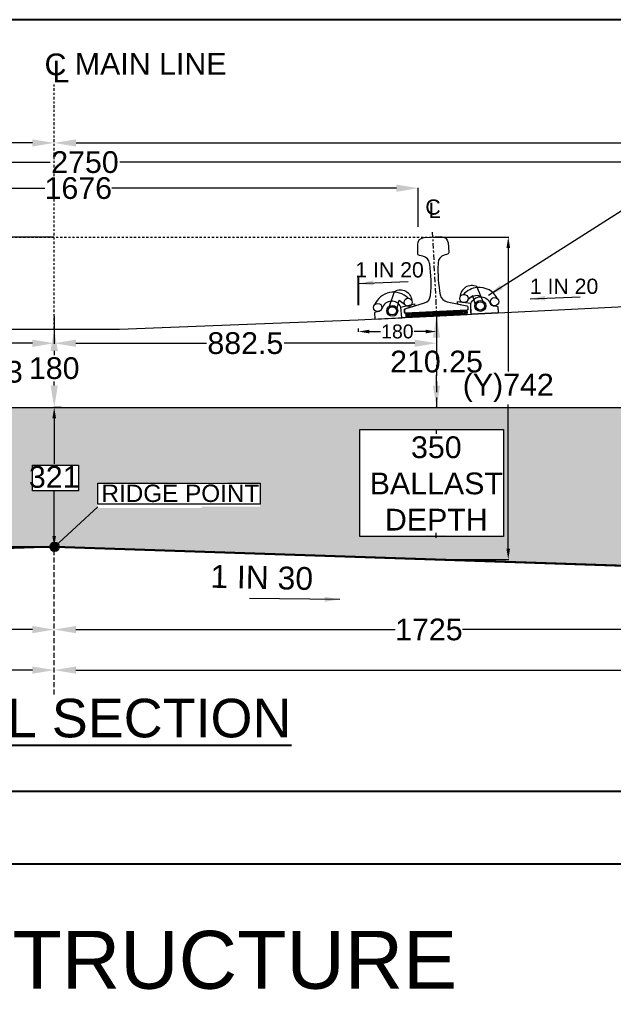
# Model space of a CAD drawing. Header units: metres. Extents: x 0 to 841, y 0 to 594.
# Drawn here: x 749.6 to 780.4, y 357.4 to 407.7 of the extents above; entities that cross this region are included whole.
import ezdxf

# ---------------------------------------------------------------- set-up
doc = ezdxf.new("R2010")
doc.units = ezdxf.units.M
doc.header["$MEASUREMENT"] = 0
for name, pattern in [('CENTER', [2, 1.25, -0.25, 0.25, -0.25]), ('DASHED', [0.75, 0.5, -0.25]), ('DASHED2', [0.375, 0.25, -0.125])]:
    doc.linetypes.add(name, pattern=pattern)
for name, color, linetype, lineweight in [('AA_CON_0.30', 7, 'Continuous', 30), ('AA_TXT_0.20', 7, 'Continuous', 20), ('DIM', 7, 'Continuous', 5), ('DRAWING', 7, 'Continuous', 13), ('HATCH', 254, 'Continuous', 5)]:
    doc.layers.add(name, color=color, linetype=linetype, lineweight=lineweight)
doc.layers.add('LEGEND', color=7, linetype='Continuous')
doc.styles.get("Standard").update_dxf_attribs({"font": 'arial.ttf'})
doc.styles.add('Style-Arial', font='arial.ttf')
doc.dimstyles.new('1-100', dxfattribs={"dimtxt": 25, "dimasz": 25, "dimexe": 1, "dimexo": 1, "dimgap": 0.09, "dimtad": 0, "dimtih": 1, "dimtoh": 1, "dimdec": 0, "dimzin": 0, "dimdsep": 46, "dimtxsty": 'Standard', "dimcen": 0.09, "dimclrd": 256, "dimclre": 256, "dimclrt": 256, "dimadec": 0, "dimazin": 0, "dimtfac": 1, "dimtdec": 0, "dimtofl": 0, "dimtmove": 0, "dimatfit": 3, "dimfxl": 1, "dimtolj": 1, "dimtzin": 0, "dimlwd": 9, "dimlwe": 9, "dimarcsym": 0})

# ---------------------------------------------------------------- blocks, each defined once
blk = doc.blocks.new('*T57')
at = {"color": 0, "linetype": 'ByBlock', "lineweight": -2, "transparency": 16777216}
for p, q in [((0, 0), (138.7093478997689, 0)), ((0, 0), (0, -61.24867570331594)), ((138.7093478997689, 0), (138.7093478997689, -61.24867570331594)), ((0, -10), (138.7093478997689, -10)), ((78.0035726963323, -10), (78.0035726963323, -61.24867570331594)), ((78.0035726963323, -23.24867570331594), (138.7093478997689, -23.24867570331594)), ((99.65152478424193, -23.24867570331594), (99.65152478424193, -61.24867570331594)), ((78.0035726963323, -29.24867570331594), (138.7093478997689, -29.24867570331594)), ((0, -35.24867570331594), (138.7093478997689, -35.24867570331594)), ((0, -41.24867570331594), (138.7093478997689, -41.24867570331594)), ((0, -47.24867570331594), (138.7093478997689, -47.24867570331594)), ((0, -53.24867570331594), (138.7093478997689, -53.24867570331594)), ((0, -61.24867570331594), (138.7093478997689, -61.24867570331594))]:
    blk.add_line(p, q, dxfattribs=at)
at = {"color": 0, "transparency": 16777216}
for s, insert, char_height, width, attachment_point in [('TRACK STRUCTURE', (69.35467394988439, -5), 3, 138.5893478997689, 5), ('{\\C256;Difference between \\PFL- RL (Below Rail Seat)}', (108.3564602980506, -16.62433785165797), 2.5, 60.58577520343659, 5), ('{\\C256;RAIL SECTION: 60Kg/m (UIC 60Kg/m) \\PDFC LINE: 60Kg/m (UIC 60Kg/m)                                  IR MAIN LINE:52Kg/m}', (1.5, -22.62433785165797), 2.5, 75.0035726963323, 4), ('IR Line', (88.82754874028706, -26.24867570331594), 2.5, 21.52795208790963, 5), ('DFC', (119.1804363420054, -26.24867570331594), 2.5, 38.93782311552696, 5), ('172mm', (88.82754874028706, -32.24867570331594), 2.5, 21.52795208790963, 5), ('172mm', (119.1804363420054, -32.24867570331594), 2.5, 38.93782311552696, 5), ('RUBBER PAD ', (1.5, -38.24867570331594), 2.5, 75.0035726963323, 4), ('6mm', (88.82754874028706, -38.24867570331594), 2.5, 21.52795208790963, 5), ('10mm', (119.1804363420054, -38.24867570331594), 2.5, 38.93782311552696, 5), ('SLEEPER DEPTH', (1.5, -44.24867570331594), 2.5, 75.0035726963323, 4), ('210mm', (88.82754874028706, -44.24867570331594), 2.5, 21.52795208790963, 5), ('210mm', (119.1804363420054, -44.24867570331594), 2.5, 38.93782311552696, 5), ('BALLAST CUSHION', (1.5, -50.24867570331594), 2.5, 75.0035726963323, 4), ('300mm', (88.82754874028706, -50.24867570331594), 2.5, 21.52795208790963, 5), ('350mm', (119.1804363420054, -50.24867570331594), 2.5, 38.93782311552696, 5), ('Total Depth (FL TO RL)', (76.0035726963323, -57.24867570331594), 2.5, 74.0035726963323, 6), ('688mm', (88.82754874028706, -57.24867570331594), 2.5, 21.52795208790963, 5), ('742mm', (119.1804363420054, -57.24867570331594), 2.5, 38.93782311552696, 5)]:
    blk.add_mtext(s, dxfattribs=dict(at, insert=insert, char_height=char_height, width=width, attachment_point=attachment_point))
blk = doc.blocks.new('*D1543')
at = {"linetype": 'Continuous', "lineweight": 9, "transparency": 16777216}
for p, q in [((-30840.92372834956, 14590.79548127978), (-30840.92372834956, 14676.834664316)), ((-30790.92372834956, 14675.834664316), (-30024.61246761366, 14675.834664316)), ((-29214.72684309579, 14675.834664316), (-29870.03538712253, 14675.834664316)), ((-29164.72684309579, 14586.92049983962), (-29164.72684309579, 14676.834664316))]:
    blk.add_line(p, q, dxfattribs=at)
at = {"linetype": 'Continuous', "transparency": 16777216}
for points in [[(-30790.92372834956, 14684.16799764934), (-30790.92372834956, 14667.50133098267), (-30840.92372834956, 14675.834664316)], [(-29214.72684309579, 14684.16799764934), (-29214.72684309579, 14667.50133098267), (-29164.72684309579, 14675.834664316)]]:
    blk.add_solid(points, dxfattribs=at)
at = {"layer": 'Defpoints', "color": 0, "linetype": 'Continuous', "transparency": 16777216}
for p in [(-29164.72684309579, 14675.834664316), (-30840.92372834956, 14589.79548127978), (-29164.72684309579, 14585.92049983962)]:
    blk.add_point(p, dxfattribs=at)
at = {"color": 7, "linetype": 'Continuous', "lineweight": 0, "transparency": 16777216, "insert": (-29947.3239273681, 14675.834664316), "char_height": 50, "attachment_point": 5}
blk.add_mtext('\\A1;1676 ', dxfattribs=at)
blk = doc.blocks.new('*D1544')
at = {"linetype": 'Continuous', "lineweight": 9, "transparency": 16777216}
for p, q in [((-31377.72684309579, 14634.96517668135), (-31377.72684309579, 14736.57189229538)), ((-31327.72684309579, 14735.57189229538), (-30011.91204012657, 14735.57189229538)), ((-28677.72684309579, 14735.57189229538), (-29851.91204012657, 14735.57189229538)), ((-28627.72684309579, 14586.64120431224), (-28627.72684309579, 14736.57189229538))]:
    blk.add_line(p, q, dxfattribs=at)
at = {"linetype": 'Continuous', "transparency": 16777216}
for points in [[(-31327.72684309579, 14743.90522562872), (-31327.72684309579, 14727.23855896205), (-31377.72684309579, 14735.57189229538)], [(-28677.72684309579, 14743.90522562872), (-28677.72684309579, 14727.23855896205), (-28627.72684309579, 14735.57189229538)]]:
    blk.add_solid(points, dxfattribs=at)
at = {"layer": 'Defpoints', "color": 0, "linetype": 'Continuous', "transparency": 16777216}
for p in [(-28627.72684309579, 14735.57189229538), (-31377.72684309579, 14633.96517668135), (-28627.72684309579, 14585.64120431224)]:
    blk.add_point(p, dxfattribs=at)
at = {"color": 7, "linetype": 'Continuous', "lineweight": 0, "transparency": 16777216, "insert": (-29931.91204012657, 14735.57189229538), "char_height": 50, "attachment_point": 5}
blk.add_mtext('\\A1;2750 ', dxfattribs=at)
blk = doc.blocks.new('*D1549')
at = {"linetype": 'Continuous', "lineweight": 9, "transparency": 16777216}
for p, q in [((-29302.58965883002, 14352.9843291365), (-29302.58965883002, 14345.01500776201)), ((-29277.58965883002, 14346.01500776201), (-29251.37956333207, 14346.01500776201)), ((-29147.58965883002, 14346.01500776201), (-29173.79975432798, 14346.01500776201)), ((-29122.58965883002, 14352.9843291365), (-29122.58965883002, 14345.01500776201))]:
    blk.add_line(p, q, dxfattribs=at)
at = {"linetype": 'Continuous', "transparency": 16777216}
for points in [[(-29277.58965883002, 14350.18167442867), (-29277.58965883002, 14341.84834109534), (-29302.58965883002, 14346.01500776201)], [(-29147.58965883002, 14350.18167442867), (-29147.58965883002, 14341.84834109534), (-29122.58965883002, 14346.01500776201)]]:
    blk.add_solid(points, dxfattribs=at)
at = {"layer": 'Defpoints', "color": 0, "linetype": 'Continuous', "transparency": 16777216}
for p in [(-29302.58965883002, 14353.9843291365), (-29122.58965883002, 14353.9843291365), (-29122.58965883002, 14346.01500776201)]:
    blk.add_point(p, dxfattribs=at)
at = {"color": 7, "linetype": 'Continuous', "transparency": 16777216, "insert": (-29212.58965883002, 14346.01500776201), "char_height": 32, "attachment_point": 5}
blk.add_mtext('\\A1;180', dxfattribs=at)
blk = doc.blocks.new('*D1550')
at = {"linetype": 'Continuous', "lineweight": 9, "transparency": 16777216}
for p, q in [((-29122.58965882934, 14331.71200809329), (-29122.58965882934, 14307.11565747936)), ((-29122.58965882934, 14221.46200809384), (-29122.58965882934, 14246.05835870719))]:
    blk.add_line(p, q, dxfattribs=at)
at = {"linetype": 'Continuous', "transparency": 16777216}
for points in [[(-29130.92299216267, 14331.71200809329), (-29114.256325496, 14331.71200809329), (-29122.58965882934, 14381.71200809329)], [(-29130.92299216267, 14221.46200809384), (-29114.256325496, 14221.46200809384), (-29122.58965882934, 14171.46200809384)]]:
    blk.add_solid(points, dxfattribs=at)
at = {"layer": 'Defpoints', "color": 0, "linetype": 'Continuous', "transparency": 16777216}
for p in [(-29122.58965882922, 14381.71200809329), (-29122.58965882922, 14171.46200809384), (-29122.58965882934, 14171.46200809384)]:
    blk.add_point(p, dxfattribs=at)
at = {"color": 7, "linetype": 'Continuous', "lineweight": 0, "transparency": 16777216, "insert": (-29122.58965882933, 14276.58700809328), "char_height": 50, "attachment_point": 5}
blk.add_mtext('\\A1;210.25', dxfattribs=at)
blk = doc.blocks.new('*D1554')
at = {"linetype": 'Continuous', "lineweight": 9, "transparency": 16777216}
for p, q in [((-32803.77225445228, 13566.95905255448), (-31538.63836187084, 13566.95905255448)), ((-30052.72684309568, 13566.95905255448), (-31317.86073567712, 13566.95905255448))]:
    blk.add_line(p, q, dxfattribs=at)
at = {"linetype": 'Continuous', "transparency": 16777216}
for points in [[(-32803.77225445228, 13575.29238588781), (-32803.77225445228, 13558.62571922114), (-32853.77225445228, 13566.95905255448)], [(-30052.72684309568, 13575.29238588781), (-30052.72684309568, 13558.62571922114), (-30002.72684309568, 13566.95905255448)]]:
    blk.add_solid(points, dxfattribs=at)
at = {"layer": 'Defpoints', "color": 0, "linetype": 'Continuous', "transparency": 16777216}
for p in [(-32853.77225445228, 13566.95905255448), (-30002.72684309568, 13566.95905255448), (-30002.72684309568, 13566.95905255448)]:
    blk.add_point(p, dxfattribs=at)
at = {"color": 7, "linetype": 'Continuous', "transparency": 16777216, "insert": (-31428.24954877398, 13566.95905255448), "char_height": 75, "attachment_point": 5}
blk.add_mtext('\\A1;2851', dxfattribs=at)
blk = doc.blocks.new('*D1555')
at = {"linetype": 'Continuous', "lineweight": 9, "transparency": 16777216}
for p, q in [((-31677.72684309568, 13660.16925033083), (-30942.72002181327, 13660.16925033083)), ((-30052.72684309568, 13660.16925033083), (-30787.73366437808, 13660.16925033083))]:
    blk.add_line(p, q, dxfattribs=at)
at = {"linetype": 'Continuous', "transparency": 16777216}
for points in [[(-31677.72684309568, 13668.50258366416), (-31677.72684309568, 13651.8359169975), (-31727.72684309568, 13660.16925033083)], [(-30052.72684309568, 13668.50258366416), (-30052.72684309568, 13651.8359169975), (-30002.72684309568, 13660.16925033083)]]:
    blk.add_solid(points, dxfattribs=at)
at = {"layer": 'Defpoints', "color": 0, "linetype": 'Continuous', "transparency": 16777216}
for p in [(-31727.72684309568, 13660.16925033083), (-30002.72684309568, 13660.16925033083), (-30002.72684309568, 13660.16925033083)]:
    blk.add_point(p, dxfattribs=at)
at = {"color": 7, "linetype": 'Continuous', "transparency": 16777216, "insert": (-30865.22684309568, 13660.16925033083), "char_height": 50, "attachment_point": 5}
blk.add_mtext('\\A1;1725', dxfattribs=at)
blk = doc.blocks.new('*D1556')
at = {"linetype": 'Continuous', "lineweight": 9, "transparency": 16777216}
for p, q in [((-29952.72684309568, 13660.1692503308), (-29217.67716450597, 13660.1692503308)), ((-28327.64112848107, 13660.1692503308), (-29062.69080707078, 13660.1692503308))]:
    blk.add_line(p, q, dxfattribs=at)
at = {"linetype": 'Continuous', "transparency": 16777216}
for points in [[(-29952.72684309568, 13668.50258366413), (-29952.72684309568, 13651.83591699747), (-30002.72684309568, 13660.1692503308)], [(-28327.64112848107, 13668.50258366413), (-28327.64112848107, 13651.83591699747), (-28277.64112848107, 13660.1692503308)]]:
    blk.add_solid(points, dxfattribs=at)
at = {"layer": 'Defpoints', "color": 0, "linetype": 'Continuous', "transparency": 16777216}
for p in [(-30002.72684309568, 13660.16925033083), (-28277.64112848107, 13660.16925033083), (-28277.64112848107, 13660.1692503308)]:
    blk.add_point(p, dxfattribs=at)
at = {"color": 7, "linetype": 'Continuous', "transparency": 16777216, "insert": (-29140.18398578838, 13660.1692503308), "char_height": 50, "attachment_point": 5}
blk.add_mtext('\\A1;1725', dxfattribs=at)
blk = doc.blocks.new('*D1557')
at = {"linetype": 'Continuous', "lineweight": 9, "transparency": 16777216}
for p, q in [((-29123.58965882946, 14171.46200809329), (-29124.0137841502, 14171.46200809329)), ((-29123.0137841502, 14121.46200809329), (-29123.0137841502, 14110.32399081313)), ((-29123.0137841502, 13871.46200809384), (-29123.0137841502, 13882.60002537429)), ((-29123.58965882922, 13821.46200809384), (-29124.0137841502, 13821.46200809384))]:
    blk.add_line(p, q, dxfattribs=at)
at = {"linetype": 'Continuous', "transparency": 16777216}
for points in [[(-29131.34711748353, 14121.46200809329), (-29114.68045081686, 14121.46200809329), (-29123.0137841502, 14171.46200809329)], [(-29131.34711748353, 13871.46200809384), (-29114.68045081686, 13871.46200809384), (-29123.0137841502, 13821.46200809384)]]:
    blk.add_solid(points, dxfattribs=at)
at = {"layer": 'Defpoints', "color": 0, "linetype": 'Continuous', "transparency": 16777216}
for p in [(-29122.58965882946, 14171.46200809329), (-29123.0137841502, 13821.46200809384), (-29122.58965882922, 13821.46200809384)]:
    blk.add_point(p, dxfattribs=at)
at = {"color": 7, "linetype": 'Continuous', "transparency": 16777216, "insert": (-29123.01378415019, 13996.46200809372), "char_height": 50, "attachment_point": 5}
blk.add_mtext('\\A1;350\\P{\\C7;BALLAST \\PDEPTH}', dxfattribs=at)
blk = doc.blocks.new('*D1538')
at = {"linetype": 'Continuous', "lineweight": 9, "transparency": 16777216}
for p, q in [((-30002.72684309291, 14301.46200809329), (-30002.72684309291, 14291.99065747937)), ((-30002.72684309291, 14221.46200809329), (-30002.72684309291, 14230.9333587072))]:
    blk.add_line(p, q, dxfattribs=at)
at = {"linetype": 'Continuous', "transparency": 16777216}
for points in [[(-30011.06017642624, 14301.46200809329), (-29994.39350975958, 14301.46200809329), (-30002.72684309291, 14351.46200809329)], [(-30011.06017642624, 14221.46200809329), (-29994.39350975958, 14221.46200809329), (-30002.72684309291, 14171.46200809329)]]:
    blk.add_solid(points, dxfattribs=at)
at = {"layer": 'Defpoints', "color": 0, "linetype": 'Continuous', "transparency": 16777216}
for p in [(-30002.72684309581, 14351.46200809329), (-30002.72684309291, 14351.46200809329), (-30002.72684309569, 14171.46200809329)]:
    blk.add_point(p, dxfattribs=at)
at = {"color": 7, "linetype": 'Continuous', "transparency": 16777216, "insert": (-30002.7268430929, 14261.46200809329), "char_height": 50, "attachment_point": 5}
blk.add_mtext('\\A1;180', dxfattribs=at)
blk = doc.blocks.new('*D1559')
at = {"linetype": 'Continuous', "lineweight": 9, "transparency": 16777216}
for p, q in [((-29985.73246358481, 14171.46227538014), (-30003.72764342542, 14171.46708550265)), ((-30002.7343259761, 14146.46681909517), (-30002.76233554445, 14041.68004530309)), ((-30002.80667488254, 13875.80186632682), (-30002.7786653142, 13980.58864011891)), ((-29985.81817752118, 13850.79732439803), (-30003.81335736178, 13850.80213452054))]:
    blk.add_line(p, q, dxfattribs=at)
at = {"linetype": 'Continuous', "transparency": 16777216}
for points in [[(-30006.90099249392, 14146.46793284767), (-29998.56765945829, 14146.46570534268), (-30002.72764346114, 14171.46681820205)], [(-30006.97334140036, 13875.80298007931), (-29998.64000836473, 13875.80075257433), (-30002.81335739751, 13850.80186721994)]]:
    blk.add_solid(points, dxfattribs=at)
at = {"layer": 'Defpoints', "color": 0, "linetype": 'Continuous', "transparency": 16777216}
for p in [(-29984.73246362054, 14171.46200807954), (-30002.81335739751, 13850.80186721994), (-29984.81817755691, 13850.79705709743)]:
    blk.add_point(p, dxfattribs=at)
at = {"color": 7, "linetype": 'Continuous', "transparency": 16777216, "insert": (-30002.77050042932, 14011.134342711), "char_height": 50, "attachment_point": 5}
blk.add_mtext('\\A1;321', dxfattribs=at)
blk = doc.blocks.new('*D1537')
at = {"linetype": 'Continuous', "lineweight": 9, "transparency": 16777216}
for p, q in [((-30882.86402736238, 14380.71200809328), (-30882.86402736238, 14318.04887977941)), ((-30002.72684309568, 14380.71200809328), (-30002.72684309568, 14318.04887977941)), ((-30832.86402736238, 14319.04887977941), (-30532.37933700256, 14319.04887977941)), ((-30052.72684309568, 14319.04887977941), (-30353.21153345549, 14319.04887977941))]:
    blk.add_line(p, q, dxfattribs=at)
at = {"linetype": 'Continuous', "transparency": 16777216}
for points in [[(-30832.86402736238, 14327.38221311274), (-30832.86402736238, 14310.71554644608), (-30882.86402736238, 14319.04887977941)], [(-30052.72684309568, 14327.38221311274), (-30052.72684309568, 14310.71554644608), (-30002.72684309568, 14319.04887977941)]]:
    blk.add_solid(points, dxfattribs=at)
at = {"layer": 'Defpoints', "color": 0, "linetype": 'Continuous', "transparency": 16777216}
for p in [(-30882.86402736238, 14381.71200809328), (-30002.72684309568, 14381.71200809328), (-30002.72684309568, 14319.04887977941)]:
    blk.add_point(p, dxfattribs=at)
at = {"color": 7, "linetype": 'Continuous', "transparency": 16777216, "insert": (-30442.79543522903, 14319.04887977941), "char_height": 50, "attachment_point": 5}
blk.add_mtext('\\A1;882.5', dxfattribs=at)
blk = doc.blocks.new('*D1560')
at = {"linetype": 'Continuous', "lineweight": 9, "transparency": 16777216}
for p, q in [((-30002.72684309506, 14380.71200809328), (-30002.7268430932, 14318.04887977941)), ((-29122.58965882836, 14380.71200811942), (-29122.5896588265, 14318.04887980554)), ((-29952.72684309323, 14319.0488797809), (-29652.24215273342, 14319.04887978982)), ((-29172.58965882653, 14319.04887980406), (-29473.07434918635, 14319.04887979514))]:
    blk.add_line(p, q, dxfattribs=at)
at = {"linetype": 'Continuous', "transparency": 16777216}
for points in [[(-29952.72684309348, 14327.38221311423), (-29952.72684309298, 14310.71554644756), (-30002.72684309323, 14319.04887977941)], [(-29172.58965882678, 14327.38221313739), (-29172.58965882628, 14310.71554647073), (-29122.58965882653, 14319.04887980554)]]:
    blk.add_solid(points, dxfattribs=at)
at = {"layer": 'Defpoints', "color": 0, "linetype": 'Continuous', "transparency": 16777216}
for p in [(-30002.72684309509, 14381.71200809328), (-29122.58965882839, 14381.71200811942), (-30002.72684309323, 14319.04887977941)]:
    blk.add_point(p, dxfattribs=at)
at = {"color": 7, "linetype": 'Continuous', "transparency": 16777216, "insert": (-29562.65825095988, 14319.04887979248), "char_height": 50, "attachment_point": 5}
blk.add_mtext('\\A1;882.5', dxfattribs=at)
blk = doc.blocks.new('*D1561')
at = {"linetype": 'Continuous', "lineweight": 9, "transparency": 16777216}
for p, q in [((-29952.48236937838, 14780.01980448209), (-28519.31729434428, 14780.01980448209)), ((-26852.48236937838, 14780.01980448209), (-28285.64744441249, 14780.01980448209))]:
    blk.add_line(p, q, dxfattribs=at)
at = {"linetype": 'Continuous', "transparency": 16777216}
for points in [[(-29952.48236937838, 14788.35313781542), (-29952.48236937838, 14771.68647114875), (-30002.48236937838, 14780.01980448209)], [(-26852.48236937838, 14788.35313781542), (-26852.48236937838, 14771.68647114875), (-26802.48236937838, 14780.01980448209)]]:
    blk.add_solid(points, dxfattribs=at)
at = {"layer": 'Defpoints', "color": 0, "linetype": 'Continuous', "transparency": 16777216}
for p in [(-30002.48236937838, 14780.01980448209), (-26802.48236937838, 14780.01980448209), (-26802.48236937838, 14780.01980448209)]:
    blk.add_point(p, dxfattribs=at)
at = {"color": 7, "linetype": 'Continuous', "lineweight": 0, "transparency": 16777216, "insert": (-28402.48236937838, 14780.01980448209), "char_height": 75, "attachment_point": 5}
blk.add_mtext('\\A1;3800', dxfattribs=at)
blk = doc.blocks.new('*D1562')
at = {"linetype": 'Continuous', "lineweight": 9, "transparency": 16777216}
for p, q in [((-29952.64112848096, 13566.95905255448), (-28687.54558208283, 13566.95905255448)), ((-27201.67240949097, 13566.95905255448), (-28466.7679558891, 13566.95905255448))]:
    blk.add_line(p, q, dxfattribs=at)
at = {"linetype": 'Continuous', "transparency": 16777216}
for points in [[(-29952.64112848096, 13575.29238588781), (-29952.64112848096, 13558.62571922114), (-30002.64112848096, 13566.95905255448)], [(-27201.67240949097, 13575.29238588781), (-27201.67240949097, 13558.62571922114), (-27151.67240949097, 13566.95905255448)]]:
    blk.add_solid(points, dxfattribs=at)
at = {"layer": 'Defpoints', "color": 0, "linetype": 'Continuous', "transparency": 16777216}
for p in [(-30002.64112848096, 13566.95905255448), (-27151.67240949097, 13566.95905255448), (-27151.67240949097, 13566.95905255448)]:
    blk.add_point(p, dxfattribs=at)
at = {"color": 7, "linetype": 'Continuous', "transparency": 16777216, "insert": (-28577.15676898597, 13566.95905255448), "char_height": 75, "attachment_point": 5}
blk.add_mtext('\\A1;2851', dxfattribs=at)
blk = doc.blocks.new('*D1566')
at = {"linetype": 'Continuous', "lineweight": 9, "transparency": 16777216}
for p, q in [((-33153.97131681273, 14780.01980448209), (-31720.30624177874, 14780.01980448209)), ((-30052.97131681297, 14780.01980448209), (-31486.63639184696, 14780.01980448209))]:
    blk.add_line(p, q, dxfattribs=at)
at = {"linetype": 'Continuous', "transparency": 16777216}
for points in [[(-33153.97131681273, 14788.35313781542), (-33153.97131681273, 14771.68647114875), (-33203.97131681273, 14780.01980448209)], [(-30052.97131681297, 14788.35313781542), (-30052.97131681297, 14771.68647114875), (-30002.97131681297, 14780.01980448209)]]:
    blk.add_solid(points, dxfattribs=at)
at = {"layer": 'Defpoints', "color": 0, "linetype": 'Continuous', "transparency": 16777216}
for p in [(-33203.97131681273, 14780.01980448209), (-33203.97131681273, 14780.01980448209), (-30002.97131681297, 14780.01980448209)]:
    blk.add_point(p, dxfattribs=at)
at = {"color": 7, "linetype": 'Continuous', "transparency": 16777216, "insert": (-31603.47131681285, 14780.01980448209), "char_height": 75, "attachment_point": 5}
blk.add_mtext('\\A1;3800', dxfattribs=at)
blk = doc.blocks.new('*D1535')
at = {"linetype": 'Continuous', "lineweight": 9, "transparency": 16777216}
for p, q in [((-30003.72684157131, 14563.48306203131), (-30181.50104484767, 14563.17265742553)), ((-30180.4573949132, 14538.17444159291), (-30180.01316624301, 14283.7568316565)), ((-30179.3002241138, 13875.44227497425), (-30179.8812469265, 14208.20430778202)), ((-30002.48236785425, 13850.7509716307), (-30180.25657113061, 13850.44056702492))]:
    blk.add_line(p, q, dxfattribs=at)
at = {"linetype": 'Continuous', "transparency": 16777216}
for points in [[(-30176.29073459803, 14538.18171683604), (-30184.62405522836, 14538.16716634977), (-30180.50104637203, 14563.17440348388)], [(-30175.13356379863, 13875.44955021738), (-30183.46688442896, 13875.43499973111), (-30179.25657265497, 13850.44231308327)]]:
    blk.add_solid(points, dxfattribs=at)
at = {"layer": 'Defpoints', "color": 0, "linetype": 'Continuous', "transparency": 16777216}
for p in [(-30002.72684309567, 14563.48480808966), (-30179.25657265497, 13850.44231308327), (-30001.48236937861, 13850.75271768906)]:
    blk.add_point(p, dxfattribs=at)
at = {"color": 7, "linetype": 'Continuous', "transparency": 16777216, "insert": (-30179.94720658475, 14245.98056971926), "char_height": 50, "attachment_point": 5}
blk.add_mtext('\\A1;(X)713', dxfattribs=at)
blk = doc.blocks.new('*D1536')
at = {"linetype": 'Continuous', "lineweight": 9, "transparency": 16777216}
for p, q in [((-29130.68081835291, 14563.48480808965), (-28956.40812423591, 14563.48480808965)), ((-28957.40812423591, 14538.48480808965), (-28957.40812423591, 14254.00557968203)), ((-28957.40812423591, 13846.46200809385), (-28957.40812423591, 14178.45305580754)), ((-29130.68081835291, 13821.46200809385), (-28956.40812423591, 13821.46200809385))]:
    blk.add_line(p, q, dxfattribs=at)
at = {"linetype": 'Continuous', "transparency": 16777216}
for points in [[(-28961.57479090258, 14538.48480808965), (-28953.24145756925, 14538.48480808965), (-28957.40812423591, 14563.48480808965)], [(-28961.57479090258, 13846.46200809385), (-28953.24145756925, 13846.46200809385), (-28957.40812423591, 13821.46200809385)]]:
    blk.add_solid(points, dxfattribs=at)
at = {"layer": 'Defpoints', "color": 0, "linetype": 'Continuous', "transparency": 16777216}
for p in [(-29131.68081835291, 14563.48480808965), (-29131.68081835291, 13821.46200809385), (-28957.40812423591, 13821.46200809385)]:
    blk.add_point(p, dxfattribs=at)
at = {"color": 7, "linetype": 'Continuous', "transparency": 16777216, "insert": (-28957.4081242359, 14216.22931774479), "char_height": 50, "attachment_point": 5}
blk.add_mtext('\\A1;(Y)742', dxfattribs=at)
blk = doc.blocks.new('TY-TCS')
at = {"layer": 'HATCH', "linetype": 'Continuous', "lineweight": 5}
h = blk.add_hatch(dxfattribs=at)
h.set_pattern_fill('GRAVEL', color=8, scale=100)
h.set_pattern_definition([(228.012787504, (-923182.6969355047, -235702.206809955), (-800.0000000000063, -900.0000000000003), [13.4536, -1331.90880470737]), (184.969740728, (-923191.6969355047, -235712.206809955), (1199.999999999997, 100.0000000000035), [23.0868, -2285.592476122999]), (132.510447078, (-923214.6969355047, -235714.206809955), (1000.000000000012, -1099.999999999987), [16.2788, -1611.60325960997]), (267.273689006, (-923253.6969355047, -235739.206809955), (100.0000000000024, 2000.000000000002), [21.02379999999997, -2081.355804162896]), (292.833654178, (-923254.6969355047, -235760.206809955), (-499.9999999999989, 1200.000000000003), [20.61549999999997, -2040.937312808828]), (357.273689006, (-923246.6969355047, -235779.206809955), (-2000.000000000002, 100.0000000000026), [21.02379999999997, -2081.355804162896]), (37.6942404667, (-923225.6969355047, -235780.206809955), (-1300, -999.9999999999974), [27.8029, -2752.4848548916]), (72.2553283749, (-923203.6969355047, -235763.206809955), (700.0000000000027, 2200), [26.24879999999997, -2598.632149681336]), (121.429565615, (-923195.6969355047, -235738.206809955), (-800.0000000000019, 1299.999999999999), [21.095, -2088.4073109729]), (175.236358309, (-923206.6969355047, -235720.206809955), (1099.999999999998, -100.0000000000038), [24.0832, -1180.07625787923]), (222.397437798, (-923230.6969355047, -235718.206809955), (-1199.999999999996, -1099.999999999997), [31.1448, -3083.33750047949]), (138.814074834, (-923154.6969355047, -235740.206809955), (-700.0000000000033, 600), [10.63009999999998, -1052.384481273468]), (171.46923439, (-923162.6969355047, -235733.206809955), (1300, -199.9999999999995), [20.2237, -2002.1511416157]), (225, (-923182.6969355047, -235730.206809955), (-1.110223024625157e-14, -99.99999999999329), [14.1421, -127.27925623731]), (203.198590514, (-923189.6969355047, -235718.206809955), (499.9999999999989, 199.9999999999975), [7.6158, -753.96151058639]), (291.801409486, (-923196.6969355047, -235721.206809955), (-99.9999999999684, 300.0000000000102), [10.7703, -527.74618071345]), (30.96375653209999, (-923192.6969355047, -235731.206809955), (300.0000000000053, 199.999999999998), [17.4929, -565.6022894845298]), (161.565051177, (-923177.6969355047, -235722.206809955), (200.0000000000012, -99.99999999999767), [12.64909999999999, -303.5786660168395]), (16.389540334, (-923254.6969355047, -235721.206809955), (999.9999999999966, 300.0000000000044), [17.72, -1754.28451466694]), (70.3461759419, (-923237.6969355047, -235716.206809955), (-400.000000000122, -1100.00000000034), [14.8661, -1471.7407747319]), (293.198590514, (-923177.6969355047, -235702.206809955), (-199.999999999997, 499.9999999999991), [15.2315, -746.34581058639]), (343.610459666, (-923171.6969355047, -235716.206809955), (-999.9999999999966, 300.0000000000044), [17.71999999999997, -1754.284514666898]), (339.44395478, (-923254.6969355047, -235783.206809955), (-500.0000000000036, 200.0000000000024), [17.08799999999997, -837.312374531749]), (294.775140569, (-923238.6969355047, -235789.206809955), (-500.0000000000005, 1100), [14.3178, -1417.4643063276]), (66.8014094864, (-923176.6969355047, -235802.206809955), (199.9999999999981, 499.999999999997), [15.2315, -746.34581058639]), (17.3540246363, (-923170.6969355047, -235788.206809955), (-1299.999999999998, -399.9999999999962), [16.7631, -1659.542361424]), (69.44395478040002, (-923225.6969355047, -235802.206809955), (-200.0000000000007, -499.9999999999955), [8.543999999999984, -845.856374531749]), (101.309932474, (-923182.6969355047, -235802.206809955), (-99.99999999999638, 400.0000000000013), [5.099, -504.80295135928]), (165.963756532, (-923183.6969355047, -235797.206809955), (299.9999999999959, -100.0000000000001), [20.6155, -391.69506256177]), (186.009005957, (-923203.6969355047, -235792.206809955), (1000.000000000005, 99.99999999999831), [19.105, -1891.39231745428]), (303.690067526, (-923192.6969355047, -235740.206809955), (-99.99999999999872, 199.9999999999986), [14.42219999999998, -346.1329275463995]), (353.157226587, (-923184.6969355047, -235752.206809955), (1700.000000000001, -200.0000000000053), [25.1794, -2492.75626240283]), (60.9453959009, (-923159.6969355047, -235755.206809955), (-399.9999999999976, -699.9999999999977), [10.2956, -1019.2674140987]), (90, (-923154.6969355047, -235746.206809955), (-99.99999999999999, 100), [6, -94]), (120.256437164, (-923205.6969355047, -235789.206809955), (400.0000000000009, -700.0000000000008), [13.8924, -1375.35199894498]), (48.01278750420001, (-923212.6969355047, -235777.206809955), (800, 899.9999999999975), [26.9072, -1318.45520470737]), (0, (-923194.6969355047, -235757.206809955), (100, 100), [26, -74]), (325.3048464690001, (-923168.6969355047, -235757.206809955), (1000.000000000014, -699.9999999999825), [15.81139999999998, -1565.327430084198]), (254.054604099, (-923155.6969355047, -235766.206809955), (-100.0000000000038, -400.0000000000005), [14.5602, -713.45078892805]), (207.645975364, (-923159.6969355047, -235780.206809955), (-1899.999999999995, -1000.000000000005), [23.7065, -2346.94741822594]), (175.42607874, (-923180.6969355047, -235791.206809955), (-1299.999999999995, 100.0000000000001), [25.0799, -2482.90734079689])])
h.paths.add_polyline_path([(-28963.73236119858, 13891.61201819262), (-28314.77831455931, 13891.61201819262)], flags=16)
h.paths.add_polyline_path([(-28628.46523481311, 13961.95348740349), (-28628.46523481311, 14028.70523603226), (-28510.82074217388, 14028.70523603229), (-28510.82074217388, 13961.95348740349)], flags=16)
h.paths.add_polyline_path([(-30935.51124536415, 14083.75217172212), (-30237.73423768212, 14083.75217172212), (-30908.6455781793, 14083.75217172212)], flags=0)
h.paths.add_polyline_path([(-31385.59666983102, 13982.98355127175), (-31491.80778679653, 13982.98355127175), (-31491.80778679653, 14042.26940575798), (-31385.59666983102, 14042.26940575804)], flags=16)
h.paths.add_polyline_path([(-31385.74646287033, 13982.98355127178), (-31487.01913339359, 13982.98355127181), (-31487.04419651366, 13972.7967975761), (-31385.77152599039, 13972.79679757613)], flags=16)
h.paths.add_polyline_path([(-31486.87326862308, 14042.26940575801), (-31385.60059809982, 14042.26940575801), (-31385.58194326301, 14049.85155144005), (-31486.85461378616, 14049.85155143999)], flags=16)
h.paths.add_polyline_path([(-31387.0285440904, 14258.81463318021), (-31493.23966105602, 14258.81463318021), (-31493.23966105602, 14318.10048766644), (-31387.0285440904, 14318.10048766644)], flags=16)
h.paths.add_polyline_path([(-29902.34192796907, 13940.14371639464), (-29902.34192796907, 13996.13398862729), (-29604.42223163258, 13998.48977968932), (-29604.06698988198, 14000.14579795243), (-29903.35816475196, 13996.76716032406), (-29903.36903820519, 13940.14371639464)], flags=16)
h.paths.add_polyline_path([(-28622.72572038713, 14256.84811220079), (-28622.72572038713, 14316.13396668705), (-28516.51460342162, 14316.13396668702), (-28516.51460342162, 14256.84811220085)], flags=16)
h.paths.add_polyline_path([(-28604.77662055014, 14316.13396668708), (-28535.07497445954, 14316.13396668705), (-28535.07497445954, 14323.68741714049), (-28604.77662055002, 14323.68741714049)], flags=16)
h.paths.add_polyline_path([(-30987.23878588673, 13891.16091095632), (-30987.23878588673, 14083.75217172212), (-30206.62588607505, 14085.57216356956), (-30209.66017774231, 13891.16091095632)], flags=16)
h.paths.add_polyline_path([(-30955.09693022773, 14083.75217172212), (-30227.67286904954, 14083.75217172212), (-30209.66017774231, 14083.75217172212), (-30889.69554468004, 14083.75217172212)], flags=0)
h.paths.add_polyline_path([(-28330.83240157721, 14121.20038459118), (-28330.83240157721, 14180.48623907741), (-28224.62128461158, 14180.48623907738), (-28224.62128461158, 14121.20038459115)], flags=16)
h.paths.add_polyline_path([(-29122.58965882921, 14121.46200809329), (-28968.30665628526, 14120.67233800441), (-28968.30665628526, 13874.19933979058), (-29123.0137841502, 13877.03101673407), (-29122.58965882921, 13821.46200809383), (-27151.67240949097, 13755.75905235671), (-27252.72684309602, 13823.12867476008), (-28277.72684309579, 14506.46200809328), (-28627.72684309579, 14406.46200809328), (-28627.72684309579, 14171.46200809328), (-29122.58965882921, 14171.46200809328)])
h.paths.add_polyline_path([(-29528.64142103404, 13996.73624402913), (-29528.64142103404, 13942.77671784567), (-29902.34192796907, 13942.77671784564), (-29902.34192796907, 13996.73624402913)], flags=16)
edge = h.paths.add_edge_path()
edge.add_line((-29299.19474840107, 14120.67233800441), (-29122.58965882909, 14121.46200809326))
edge.add_line((-29122.58965882909, 14121.46200809326), (-29122.58965882921, 14171.46200809328))
edge.add_line((-29122.58965882921, 14171.46200809328), (-30002.72684309568, 14171.46200809328))
edge.add_line((-30002.72684309568, 14171.46200809328), (-30002.72684309568, 14038.43397324628))
edge.add_line((-30002.72684309568, 14038.43397324628), (-29946.671658187, 14038.43397324631))
edge.add_line((-29946.671658187, 14038.43397324631), (-29946.67165818712, 13979.14811876003))
edge.add_line((-29946.67165818712, 13979.14811876003), (-30002.72684309568, 13979.14811876))
edge.add_line((-30002.72684309568, 13979.14811876), (-30002.72684309568, 13860.7049309744))
edge.add_arc((-30001.81255703228, 13850.79705710574), 9.949969025235065, -2.068105673421485, 95.27225081751658, ccw=False)
edge.add_line((-29991.86906904803, 13850.4379884353), (-29122.58965882921, 13821.46200809383))
edge.add_line((-29122.58965882921, 13821.46200809383), (-29123.01378415008, 13877.0310167341))
edge.add_line((-29123.01378415008, 13877.0310167341), (-29299.19474840107, 13874.19933979058))
edge.add_line((-29299.19474840107, 13874.19933979058), (-29299.19474840107, 14120.67233800441))
h.paths.add_polyline_path([(-29663.40415989427, 13942.7767178457), (-29902.34192796896, 13942.77671784564), (-29902.34192796896, 13939.8401280276), (-29663.40415989427, 13939.84012802757)], flags=16)
h.paths.add_polyline_path([(-31783.12676863844, 14180.70712158873), (-31676.91565167316, 14180.7071215887), (-31676.91565167293, 14121.42126710247), (-31783.12676863867, 14121.42126710247)], flags=16)
edge = h.paths.add_edge_path()
edge.add_line((-30002.72684309556, 13979.14811876009), (-30052.88277515263, 13979.14811876003))
edge.add_line((-30052.88277515263, 13979.14811876003), (-30052.88277515286, 14038.43397324628))
edge.add_line((-30052.88277515286, 14038.43397324628), (-30002.72684309556, 14038.43397324628))
edge.add_line((-30002.72684309556, 14038.43397324628), (-30002.72684309568, 14171.46200809328))
edge.add_line((-30002.72684309568, 14171.46200809328), (-31377.72684309579, 14171.46200809328))
edge.add_line((-31377.72684309579, 14171.46200809328), (-31377.72684309579, 14406.46200809328))
edge.add_line((-31377.72684309579, 14406.46200809328), (-31727.72684309579, 14506.46200809328))
edge.add_line((-31727.72684309579, 14506.46200809328), (-32853.77225445228, 13755.76506718894))
edge.add_line((-32853.77225445228, 13755.76506718894), (-32752.72684309568, 13759.14076013293))
edge.add_line((-32752.72684309568, 13759.14076013293), (-30011.75805776689, 13850.49889818631))
edge.add_arc((-30001.81255703215, 13850.79705710567), 9.94996902536936, 95.272250818224, 181.7171717162015, ccw=False)
edge.add_line((-30002.72684309568, 13860.70493097446), (-30002.72684309556, 13979.14811876009))
at = {"layer": 'HATCH', "linetype": 'Continuous', "lineweight": 0}
h = blk.add_hatch(dxfattribs=at)
h.set_pattern_fill('ANSI31', scale=20, angle=0.0007921868097240807)
h.set_pattern_definition([(45.00079218680972, (-237799.7204801932, -205673.2306641835), (-1.767791394417266, 1.767742511177535), [])])
h.paths.add_polyline_path([(-29052.45595193439, 14395.23216467028), (-29193.72239424317, 14388.16688448284), (-29193.22287998354, 14378.17936799958), (-29051.95643767487, 14385.24464818698)])
at = {"layer": 'HATCH', "linetype": 'Continuous'}
h = blk.add_hatch(color=7, dxfattribs=at)
h.dxf.hatch_style = 1
h.paths.add_polyline_path([(-30001.72684309591, 13850.79705710569), (-30001.81255703227, 13850.79705710569), (-30011.75700289913, 13850.46557557679, 0.406995601230494), (-30001.72684309591, 13840.84745727832)])
h.paths.add_polyline_path([(-29991.86792253953, 13850.47128355168), (-30001.72684309591, 13850.79991423691), (-30001.72684309591, 13840.84745727832, 0.4021502647634247)])
h.paths.add_polyline_path([(-30001.72684309591, 13860.74665693307), (-30001.72684309591, 13850.79991423691), (-29991.86792253953, 13850.47128355168, 0.008186936684612347), (-29991.86258800694, 13850.79705710569, 0.4116926495811778)])
h.paths.add_polyline_path([(-30001.72684309591, 13860.74665693307, 0.4167389768540353), (-30011.7625260576, 13850.79705710569), (-30001.81255703227, 13850.79705710569), (-30001.72684309591, 13850.79991423691)])
at = {"color": 7, "linetype": 'DASHED', "lineweight": 0, "ltscale": 10}
blk.add_line((-30876.55275055958, 14563.48480808965), (-29132.06663935637, 14563.48480808968), dxfattribs=at)
at = {"color": 7, "linetype": 'Continuous'}
for p, q in [((-29302.58965882933, 14472.83641075052), (-29302.58965882933, 14406.71029264844)), ((-30057.8906143377, 13850.79705710569), (-30001.72684309591, 13850.79705710569))]:
    blk.add_line(p, q, dxfattribs=at)
at = {"color": 7, "lineweight": 0, "ltscale": 7}
for points in [[(-29154.29378109198, 14519.49585584895), (-29161.80649275001, 14520.97974034978, -0.35818062930382), (-29165.83762847941, 14525.8849033257), (-29165.83791429008, 14546.55648180784, -0.3996556434453328), (-29150.63713710691, 14562.53672940138), (-29112.72449959879, 14564.43288677791, -0.3996556434453328), (-29096.00509935053, 14550.04909049647), (-29093.94281212421, 14529.48064066627, -0.35818062930382), (-29097.46440328908, 14524.19773665848), (-29104.79156510538, 14521.9716527907, 0.3165811671276137), (-29118.95325894275, 14503.82394134457, 0.001770047143954096), (-29119.05074175313, 14501.70212958203, 0.05727655794969436), (-29113.81026769424, 14430.28185814529, 0.3053945469346763), (-29098.04637969955, 14414.44195140619), (-29052.9652628621, 14405.53768706048, -0.3441507314099413), (-29050.55032647919, 14402.74440207399), (-29050.28020561271, 14397.34348196804, -0.4142135623730951), (-29052.17780605733, 14395.24607581948), (-29194.00054012035, 14388.15297333369, -0.4142135623730951), (-29196.09794626915, 14390.0505737784), (-29196.4070680305, 14396.23129560726, -0.3441507314085851), (-29194.99095044698, 14398.24483130078), (-29150.27619268181, 14411.82973680799, 0.3053945469270631), (-29136.17144745943, 14429.16348921217, 0.0572330653295313), (-29138.07540929451, 14500.69508467577, 0.001816476786248583), (-29138.39201335498, 14502.85173418626, 0.3165811671222938), (-29154.29378109152, 14519.49585584886)], [(-29016.10224196891, 14416.35059964069), (-29030.06977847015, 14449.29506744622, 0.5447808214378396), (-29068.23987910495, 14425.79810654398, -1.978454313137597)], [(-29230.7854768369, 14404.624212514), (-29219.08220916468, 14438.43935055443, -0.5447808214378396), (-29179.40777559619, 14417.58262321973, 1.978454313137597)], [(-29043.30233713792, 14389.68247281425), (-29043.30262371112, 14410.40919831552, -0.6690961781347621), (-28999.80710007244, 14412.40900728159, 0.3140831761303707), (-28988.60674866609, 14404.92674158502), (-28981.16146849497, 14403.66759374298), (-28980.41900860291, 14388.82251120894), (-29043.10253143409, 14385.68746622122)], [(-29202.0854297792, 14377.73611766793), (-29204.3529163432, 14402.35228509773, 0.6690961781347621), (-29247.83092192403, 14400.00221207662, -0.3140831761303707), (-29258.22881379054, 14391.43973484659), (-29265.51130442793, 14389.44399432483), (-29264.76895261026, 14374.60107267988), (-29202.0854297792, 14377.73611766793)], [(-29193.2315235383, 14378.17893570237), (-29202.0854297792, 14377.73611766778), (-29204.3529163432, 14402.35228509773), (-29173.29174042115, 14409.48902741764), (-29172.85578232276, 14404.96977363265), (-29194.2524262403, 14398.46920423867, 0.3441507314063771), (-29196.37660261575, 14395.44890069836), (-29196.10648174927, 14390.04798059238, 0.4528229121940649), (-29193.73092972342, 14388.16429129685), (-29193.43122116773, 14382.17178140691)], [(-29051.95643767487, 14385.24464818661), (-29043.10253143409, 14385.68746622128), (-29043.30262371112, 14410.40919831549), (-29074.92088622059, 14414.41109992412), (-29074.90374603361, 14409.87089943839), (-29052.9652628621, 14405.53768706019, -0.3441507314063771), (-29050.55032647919, 14402.7444020737), (-29050.28020561271, 14397.34348196775, -0.4528229121940649), (-29052.45595193439, 14395.23216466999), (-29052.1562433787, 14389.23965478005)]]:
    blk.add_lwpolyline(points, format="xyb", dxfattribs=at)
at = {"color": 7, "linetype": 'Continuous', "lineweight": 0}
for points in [[(-32853.82939729112, 13755.72697196307), (-31727.72684309579, 14506.46200809328), (-31377.72684309579, 14406.46200809328), (-31377.72684309579, 14171.46200809328), (-28627.72684309579, 14171.46200809328), (-28627.72684309579, 14406.46200809328), (-28277.72684309579, 14506.46200809328), (-27151.67240949097, 13755.75905235671)], [(-31377.72684309579, 14406.46200809328), (-30702.86402736226, 14372.70951314244), (-30152.72684309579, 14351.46200809328), (-29852.72684309579, 14351.46200809328), (-29302.58965882933, 14372.70951314244), (-28627.72684309579, 14406.46200809328)]]:
    blk.add_lwpolyline(points, dxfattribs=at)
at = {"color": 7, "lineweight": 0, "ltscale": 7}
for points in [[(-29033.23365191865, 14409.87160338607), (-29039.14060546953, 14428.0987766124), (-29050.60923127813, 14418.76281546435)], [(-29213.25444769562, 14399.3208535235), (-29208.59606087784, 14417.90636875265), (-29196.52122727985, 14409.36892521998)], [(-29193.52258853934, 14384.17187788954), (-29193.22287998354, 14378.17936799958), (-29051.95643767487, 14385.24464818698), (-29052.45595193439, 14395.23216467028), (-29193.72239424317, 14388.16688448284)]]:
    blk.add_lwpolyline(points, dxfattribs=at)
at = {"color": 7, "linetype": 'DASHED', "lineweight": 0, "ltscale": 50}
blk.add_lwpolyline([(-29122.58965882933, 14381.71200809328), (-29122.58965882933, 14171.46200809328)], dxfattribs=at)
at = {"lineweight": 0}
for points in [[(-29299.19474840107, 14120.67233800441), (-28968.30665628526, 14120.67233800441), (-28968.30665628526, 13874.19933979058), (-29299.19474840107, 13874.19933979058)], [(-30052.88277515274, 14038.43397324625), (-29946.67165818712, 14038.43397324625), (-29946.67165818712, 13979.14811876003), (-30052.88277515274, 13979.14811876003)], [(-29902.34192796907, 13996.73624402913), (-29528.64142103404, 13996.73624402913), (-29528.64142103404, 13948.82386804931), (-29902.34192796907, 13948.82386804931)]]:
    blk.add_lwpolyline(points, close=True, dxfattribs=at)
at = {"color": 7, "linetype": 'DASHED2', "lineweight": 0, "ltscale": 45}
blk.add_lwpolyline([(-30002.72684309568, 13511.07311925042), (-30002.72684309568, 13979.14811876003)], dxfattribs=at)
at = {"color": 7, "linetype": 'Continuous'}
blk.add_lwpolyline([(-27252.72684309591, 13759.13304505148), (-30002.81255703204, 13850.79705710569), (-32752.73757466831, 13759.13288984849)], dxfattribs=at)
at = {"color": 7, "lineweight": 0, "ltscale": 7}
for centre, radius in [((-29059.51764040935, 14422.04718669146), 9.494569374306591), ((-28988.88779232203, 14414.87617844559), 9.494569374306591), ((-29257.83748613665, 14401.30924942382), 9.494569374306593), ((-29224.52487865993, 14393.6921653547), 12.59780713557848), ((-29224.52487865993, 14393.6921653547), 9.54378815475502), ((-29187.85582450352, 14413.24934302349), 9.494569374306593), ((-29021.60774604807, 14405.01948453847), 12.59780713557848), ((-29021.60774604807, 14405.01948453847), 9.543788154755019)]:
    blk.add_circle(centre, radius, dxfattribs=at)
at = {"color": 7, "linetype": 'Continuous'}
blk.add_circle((-30001.81255703227, 13850.79705710569), 9.949969025270583, dxfattribs=at)
at = {"color": 7, "lineweight": 0, "ltscale": 7}
for centre, radius, start, end in [((-29024.54427386093, 14399.84881615365), 47.66129217099927, 95.62477456999325, 138.3556981791992), ((-29024.54427386093, 14399.84881615365), 47.66129217099927, 27.01557675481547, 95.69018971604767), ((-29221.24475761474, 14388.73234549203), 47.66129217099928, 45.52938574148326, 156.8695071904749), ((-29029.15171621897, 14400.4547654312), 28.20655329067365, 72.74127025792117, 139.5284194505997)]:
    blk.add_arc(centre, radius, start, end, dxfattribs=at)
at = {"layer": 'AA_CON_0.30', "color": 7, "lineweight": 0}
blk.add_lwpolyline([(-33203.97131681273, 13744.09176510992), (-30002.72684309568, 13850.79991423691)], dxfattribs=at)
at = {"layer": 'AA_CON_0.30', "color": 7}
blk.add_lwpolyline([(-26801.48236937862, 13744.08605101929), (-30001.48236937862, 13850.75271768906)], dxfattribs=at)
at = {"layer": 'DRAWING', "color": 7, "linetype": 'CENTER', "lineweight": 0, "ltscale": 5}
blk.add_lwpolyline([(-30002.72684309568, 14351.46200810178), (-30002.72684309568, 14914.81133652429)], dxfattribs=at)
at = {"layer": 'DRAWING', "color": 7, "linetype": 'CENTER', "lineweight": 0, "ltscale": 10}
blk.add_lwpolyline([(-29132.25661775033, 14574.99760449771), (-29122.23876051587, 14374.69598678392)], dxfattribs=at)
at = {"layer": 'AA_TXT_0.20', "color": 7}
for s, height, p in [('C', 50, (-30025.0083990313, 14935.8331037318)), ('L', 50, (-30006.90290076291, 14919.59573074608)), ('C', 35, (-29148.3337674613, 14614.95186387037)), ('L', 35, (-29140.45153062552, 14607.47692210201))]:
    blk.add_text(s, height=height, dxfattribs=at).set_placement(p)
at = {"layer": 'AA_TXT_0.20', "color": 7, "style": 'Style-Arial'}
for p in [(-29309.48424621514, 14470.59480620199), (-28907.74597697653, 14432.66713049787)]:
    blk.add_text('1 IN 20', height=35, dxfattribs=at).set_placement(p)
at = {"layer": 'AA_TXT_0.20', "color": 7}
blk.add_text('1 IN 30', height=52.5, rotation=358.6698784809396, dxfattribs=at).set_placement((-29643.73354743072, 13756.56884402191))
for s, insert, char_height, width, attachment_point in [('MAIN LINE ', (-29955.33262274135, 14986.90366433517), 50, 633.6511031048083, 1), ('RIDGE POINT', (-29893.92973779369, 13953.21813340424), 40, 386.3536020438187, 7)]:
    blk.add_mtext(s, dxfattribs=dict(at, insert=insert, char_height=char_height, width=width, attachment_point=attachment_point))
at = {"color": 7, "linetype": 'Continuous'}
for p1, p2, distance, text, override, picture, middle in [((-30002.97131681297, 14780.01980448209), (-33203.97131681273, 14780.01980448209), 0, '3800', {"dimtxt": 75, "dimasz": 50, "dimgap": 5, "dimclrt": 7}, '*D1566', (-31603.47131681285, 14780.01980448209)), ((-30882.86402736238, 14381.71200809328), (-30002.72684309568, 14381.71200809328), -62.6631283138704, '882.5', {"dimtxt": 50, "dimasz": 50, "dimgap": 5, "dimclrt": 7}, '*D1537', (-30442.79543522903, 14319.04887977941)), ((-29122.58965882839, 14381.71200811942), (-30002.72684309509, 14381.71200809328), 62.6631283138704, '882.5', {"dimtxt": 50, "dimasz": 50, "dimgap": 5, "dimclrt": 7}, '*D1560', (-29562.65825095988, 14319.04887979248))]:
    dim = blk.add_aligned_dim(p1=p1, p2=p2, distance=distance, text=text, dimstyle='1-100', override=override, dxfattribs=at)
    dim.commit()
    dim.dimension.update_dxf_attribs({"geometry": picture, "text_midpoint": middle})
at = {"color": 7, "linetype": 'Continuous', "lineweight": 0}
dim = blk.add_aligned_dim(p1=(-30002.48236937838, 14780.01980448209), p2=(-26802.48236937838, 14780.01980448209), distance=0, text='3800', dimstyle='1-100', override={"dimtxt": 75, "dimasz": 50, "dimgap": 5, "dimclrt": 7}, dxfattribs=at)
dim.commit()
dim.dimension.update_dxf_attribs({"geometry": '*D1561', "text_midpoint": (-28402.48236937838, 14780.01980448209)})
for base, p1, p2, picture, middle in [((-28627.72684309579, 14735.57189229538), (-31377.72684309579, 14633.96517668135), (-28627.72684309579, 14585.64120431224), '*D1544', (-29931.91204012657, 14735.57189229538)), ((-29164.72684309579, 14675.834664316), (-30840.92372834956, 14589.79548127978), (-29164.72684309579, 14585.92049983962), '*D1543', (-29947.3239273681, 14675.834664316))]:
    dim = blk.add_linear_dim(base=base, p1=p1, p2=p2, text='<> ', dimstyle='1-100', override={"dimtxt": 50, "dimasz": 50, "dimgap": 5, "dimclrt": 7}, dxfattribs=at)
    dim.commit()
    dim.dimension.update_dxf_attribs({"geometry": picture, "text_midpoint": middle, "dimtype": 160})
at = {"color": 7, "linetype": 'Continuous'}
for base, p1, p2, angle, text, override, picture, middle, dimtype in [((-30179.25657265497, 13850.44231308327), (-30002.72684309568, 14563.48480808966), (-30001.48236937862, 13850.75271768906), 270.1000418252547, '(X)<>', {"dimtxt": 50, "dimgap": 5, "dimclrt": 7}, '*D1535', (-30179.94720658475, 14245.98056971926), 129), ((-28957.40812423591, 13821.46200809385), (-29131.6808183529, 14563.48480808965), (-29131.6808183529, 13821.46200809384), 90, '(Y)<>', {"dimtxt": 50, "dimgap": 5, "dimclrt": 7}, '*D1536', (-28957.4081242359, 14216.22931774479), 128), ((-29123.0137841502, 13821.46200809384), (-29122.58965882944, 14171.46200809328), (-29122.58965882921, 13821.46200809383), 270.0000000000381, '350\\P{\\C7;BALLAST \\PDEPTH}', {"dimtxt": 50, "dimasz": 50, "dimgap": 5, "dimclrt": 7}, '*D1557', (-29123.01378415019, 13996.46200809372), 161)]:
    dim = blk.add_linear_dim(base=base, p1=p1, p2=p2, angle=angle, text=text, dimstyle='1-100', override=override, dxfattribs=at)
    dim.commit()
    dim.dimension.update_dxf_attribs({"geometry": picture, "text_midpoint": middle, "dimtype": dimtype})
at = {"color": 7, "linetype": 'Continuous', "lineweight": 0}
dim = blk.add_linear_dim(base=(-29122.58965882934, 14171.46200809384), p1=(-29122.58965882921, 14381.71200809328), p2=(-29122.58965882921, 14171.46200809383), angle=270, text='210.25', dimstyle='1-100', override={"dimtxt": 50, "dimasz": 50, "dimgap": 5, "dimclrt": 7}, dxfattribs=at)
dim.commit()
dim.dimension.update_dxf_attribs({"geometry": '*D1550', "text_midpoint": (-29122.58965882933, 14276.58700809328), "dimtype": 161})
at = {"color": 7, "linetype": 'Continuous'}
for p1, p2, distance, override, picture, middle in [((-29302.58965883002, 14353.9843291365), (-29122.58965883002, 14353.9843291365), -7.9693213744903915, {"dimtxt": 32, "dimgap": 5, "dimclrt": 7}, '*D1549', (-29212.58965883002, 14346.01500776201)), ((-30002.72684309568, 14171.46200809328), (-30002.72684309579, 14351.46200809328), -2.8776412364095503e-09, {"dimtxt": 50, "dimasz": 50, "dimgap": 5, "dimclrt": 7}, '*D1538', (-30002.7268430929, 14261.46200809329)), ((-29984.73246362054, 14171.46200807954), (-29984.81817755691, 13850.79705709743), -17.995180483474357, {"dimtxt": 50, "dimgap": 5, "dimclrt": 7}, '*D1559', (-30002.77050042932, 14011.134342711)), ((-31727.72684309568, 13660.16925033083), (-30002.72684309568, 13660.16925033083), 0, {"dimtxt": 50, "dimasz": 50, "dimgap": 5, "dimclrt": 7}, '*D1555', (-30865.22684309568, 13660.16925033083)), ((-30002.72684309568, 13660.16925033083), (-28277.64112848107, 13660.16925033083), -2.9103830456733704e-11, {"dimtxt": 50, "dimasz": 50, "dimgap": 5, "dimclrt": 7}, '*D1556', (-29140.18398578838, 13660.1692503308)), ((-32853.77225445228, 13566.95905255448), (-30002.72684309568, 13566.95905255448), 0, {"dimtxt": 75, "dimasz": 50, "dimgap": 5, "dimclrt": 7}, '*D1554', (-31428.24954877398, 13566.95905255448)), ((-30002.64112848096, 13566.95905255448), (-27151.67240949097, 13566.95905255448), 0, {"dimtxt": 75, "dimasz": 50, "dimgap": 5, "dimclrt": 7}, '*D1562', (-28577.15676898597, 13566.95905255448))]:
    dim = blk.add_aligned_dim(p1=p1, p2=p2, distance=distance, dimstyle='1-100', override=override, dxfattribs=at)
    dim.commit()
    dim.dimension.update_dxf_attribs({"geometry": picture, "text_midpoint": middle})
at = {"color": 7, "lineweight": 9}
blk.add_leader([(-29002.98847589554, 14429.52996472828, -6.590152692441026e-08), (-28605.13463383814, 14682.60438635637, -6.590152692441026e-08), (-28567.93688905711, 14682.60438635637, -6.590152692441026e-08)], dimstyle='1-100', override={"dimasz": 35}, dxfattribs=at)
at = {"color": 7, "linetype": 'Continuous', "lineweight": 9}
for points in [[(-29302.58971370599, 14456.37474762611), (-29187.54878081725, 14461.36510772858)], [(-28907.11350539996, 14421.1858680943), (-28792.07257251121, 14426.17622819677)], [(-30001.56933141028, 13851.33928037912), (-29902.34192796907, 13942.77671784567)]]:
    blk.add_leader(points, dimstyle='1-100', override={"dimasz": 35}, dxfattribs=at)
at = {"layer": 'DIM', "color": 7, "linetype": 'Continuous', "lineweight": 9}
blk.add_leader([(-29344.90708626242, 13729.40187783162), (-29552.87169000425, 13731.91065589544)], dimstyle='1-100', override={"dimasz": 35}, dxfattribs=at)

msp = doc.modelspace()

# ---------------------------------------------------------------- linework, layer by layer
msp.add_lwpolyline([(675.9999999999999, 407.6553426393712), (825.9999999999999, 407.6553426393712), (825.9999999999999, 367.6451169886777), (675.9999999999999, 367.6451169886777)], close=True)

# ---------------------------------------------------------------- block references
at = {"xscale": 0.0225142822265625, "yscale": 0.0225142822265625, "zscale": 0.0225142822265625}
msp.add_blockref('TY-TCS', (1426.900865284887, 68.49333973474322), dxfattribs=at)
msp.add_blockref('*T57', (682.3352345265845, 363.9101406849786))

# ---------------------------------------------------------------- texts
at = {"layer": 'LEGEND', "color": 7}
msp.add_text('%%UTYPICAL SECTION', height=2, dxfattribs=at).set_placement((738.8665362821826, 370.4561149069007))

doc.saveas('drawing.dxf')
